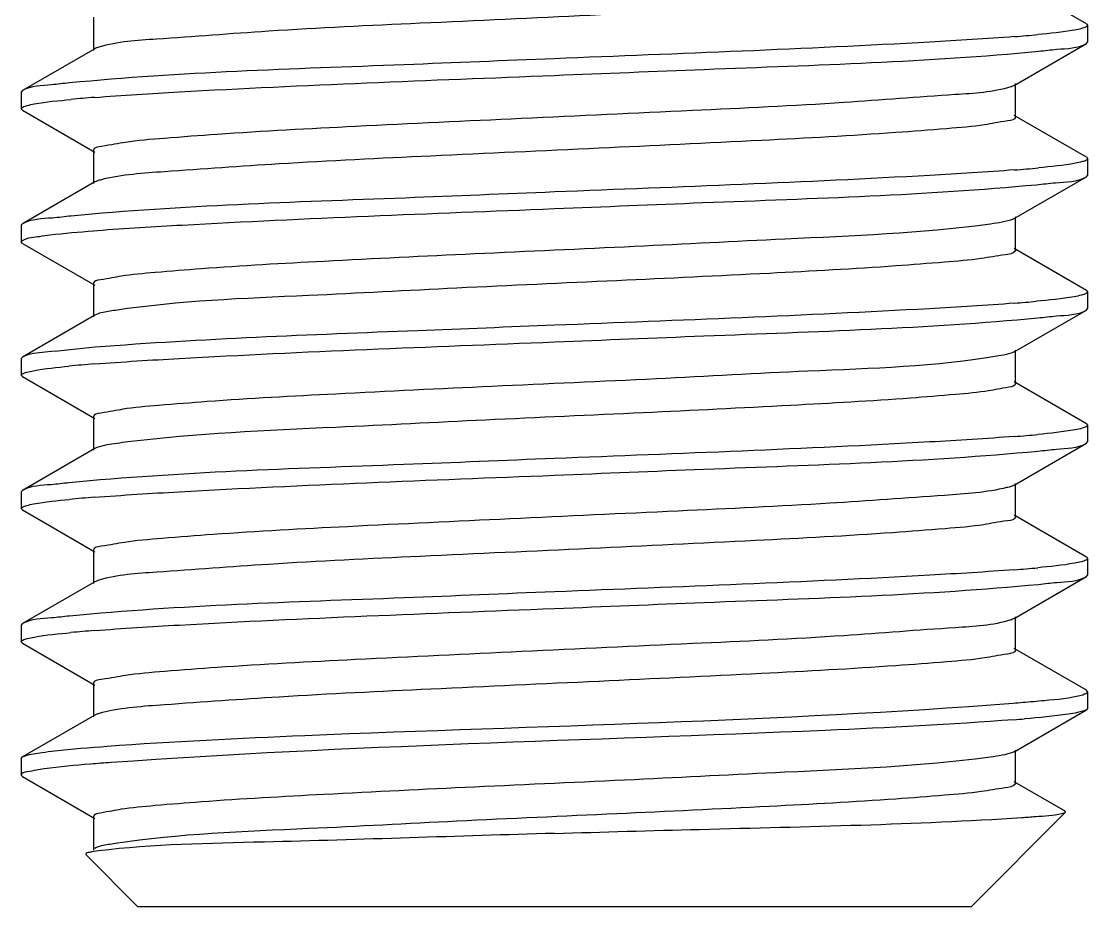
# Model space of a CAD drawing. Extents: x 1725261 to 1937680, y 860327 to 1571294.
# Drawn here: x 1824899.2 to 1825041.5, y 1234592.4 to 1234710.6 of the extents above; entities that cross this region are included whole.
import ezdxf

# ---------------------------------------------------------------- set-up
doc = ezdxf.new("R2010")
doc.units = 0
doc.header["$LTSCALE"] = 1000
doc.header["$MEASUREMENT"] = 0

msp = doc.modelspace()

# ---------------------------------------------------------------- linework, layer by layer
at = {"linetype": 'Continuous'}
for p, q in [((1825041.37, 1234710.3), (1825031.72, 1234715.89)), ((1824908.81, 1234711.21), (1824908.81, 1234706.77)), ((1825041.37, 1234710.3), (1825041.54, 1234710.1)), ((1825041.54, 1234710.1), (1825041.54, 1234707.88)), ((1825041.37, 1234707.68), (1825041.54, 1234707.88)), ((1824909.01, 1234706.99), (1824899.35, 1234701.4)), ((1825031.72, 1234702.09), (1825041.37, 1234707.68)), ((1825031.72, 1234702.09), (1825031.36, 1234701.94)), ((1825031.91, 1234697.87), (1825031.91, 1234702.32)), ((1824899.35, 1234701.4), (1824899.18, 1234701.2)), ((1824899.18, 1234701.2), (1824899.18, 1234698.98)), ((1824899.35, 1234698.79), (1824899.18, 1234698.98)), ((1824899.35, 1234698.79), (1824909.01, 1234693.19)), ((1825041.37, 1234692.5), (1825031.72, 1234698.09)), ((1824908.81, 1234693.42), (1824908.81, 1234688.97)), ((1825041.37, 1234692.5), (1825041.54, 1234692.31)), ((1825041.54, 1234692.31), (1825041.54, 1234690.08)), ((1825031.72, 1234684.3), (1825041.37, 1234689.89)), ((1825041.37, 1234689.89), (1825041.54, 1234690.08)), ((1824909.01, 1234689.2), (1824899.35, 1234683.6)), ((1824899.35, 1234683.6), (1824899.18, 1234683.41)), ((1825031.91, 1234680.07), (1825031.91, 1234684.52)), ((1824899.18, 1234683.41), (1824899.18, 1234681.19)), ((1824908.83, 1234682.68), (1824909.33, 1234682.72)), ((1824899.35, 1234680.99), (1824899.18, 1234681.19)), ((1824899.35, 1234680.99), (1824909.01, 1234675.4)), ((1825041.37, 1234674.71), (1825031.72, 1234680.3)), ((1824908.81, 1234675.62), (1824908.81, 1234671.18)), ((1825041.37, 1234674.71), (1825041.54, 1234674.51)), ((1825041.54, 1234674.51), (1825041.54, 1234672.29)), ((1825041.37, 1234672.09), (1825041.54, 1234672.29)), ((1824909.01, 1234671.4), (1824899.35, 1234665.81)), ((1825031.72, 1234666.5), (1825041.37, 1234672.09)), ((1825031.91, 1234662.28), (1825031.91, 1234666.73)), ((1824899.35, 1234665.81), (1824899.18, 1234665.61)), ((1824899.18, 1234665.61), (1824899.18, 1234663.39)), ((1824899.35, 1234663.2), (1824899.18, 1234663.39)), ((1824899.35, 1234663.2), (1824909.01, 1234657.6)), ((1825041.37, 1234656.91), (1825031.72, 1234662.5)), ((1824908.81, 1234657.83), (1824908.81, 1234653.38)), ((1825041.37, 1234656.91), (1825041.54, 1234656.72)), ((1825041.54, 1234656.72), (1825041.54, 1234654.49)), ((1824909.28, 1234653.73), (1824909.01, 1234653.61)), ((1825031.72, 1234648.71), (1825041.37, 1234654.3)), ((1825041.37, 1234654.3), (1825041.54, 1234654.49)), ((1824909.01, 1234653.61), (1824899.35, 1234648.01)), ((1824899.35, 1234648.01), (1824899.18, 1234647.82)), ((1825031.91, 1234644.48), (1825031.91, 1234648.93)), ((1824899.18, 1234647.82), (1824899.18, 1234645.6)), ((1824899.35, 1234645.4), (1824899.18, 1234645.6)), ((1824899.35, 1234645.4), (1824909.01, 1234639.81)), ((1825041.37, 1234639.12), (1825031.72, 1234644.71)), ((1824908.81, 1234640.03), (1824908.81, 1234635.59)), ((1825041.37, 1234639.12), (1825041.54, 1234638.92)), ((1825041.54, 1234638.92), (1825041.54, 1234636.7)), ((1825041.37, 1234636.5), (1825041.54, 1234636.7)), ((1824909.01, 1234635.81), (1824899.35, 1234630.22)), ((1825031.72, 1234630.91), (1825041.37, 1234636.5)), ((1825031.72, 1234630.91), (1825031.36, 1234630.76)), ((1825031.91, 1234626.69), (1825031.91, 1234631.14)), ((1824899.35, 1234630.22), (1824899.18, 1234630.02)), ((1824899.18, 1234630.02), (1824899.18, 1234627.8)), ((1824899.35, 1234627.61), (1824899.18, 1234627.8)), ((1824899.35, 1234627.61), (1824909.01, 1234622.01)), ((1825041.37, 1234621.32), (1825031.72, 1234626.91)), ((1824908.81, 1234622.24), (1824908.81, 1234617.79)), ((1825041.54, 1234621.13), (1825041.37, 1234621.32)), ((1825041.54, 1234621.13), (1825041.54, 1234618.9)), ((1825040.89, 1234620.74), (1825041.14, 1234620.83)), ((1825031.72, 1234613.12), (1825041.37, 1234618.71)), ((1825041.54, 1234618.9), (1825041.37, 1234618.71)), ((1824909.01, 1234618.02), (1824899.35, 1234612.42)), ((1824899.18, 1234612.23), (1824899.35, 1234612.42)), ((1825031.91, 1234608.89), (1825031.91, 1234613.34)), ((1824899.18, 1234612.23), (1824899.18, 1234610.01)), ((1824899.35, 1234609.81), (1824899.18, 1234610.01)), ((1824899.35, 1234609.81), (1824909.01, 1234604.22)), ((1825038.53, 1234605.17), (1825031.72, 1234609.12)), ((1824908.81, 1234604.44), (1824908.81, 1234600)), ((1825025.97, 1234592.43), (1825038.58, 1234605.04)), ((1825038.58, 1234605.04), (1825038.53, 1234605.17)), ((1824907.84, 1234599.54), (1824907.78, 1234599.4)), ((1824909.5, 1234599.88), (1824908.61, 1234599.75)), ((1824914.75, 1234592.43), (1824907.78, 1234599.4)), ((1825025.97, 1234592.43), (1824914.75, 1234592.43))]:
    msp.add_line(p, q, dxfattribs=at)
for centre, radius, start, end in [((1825016.06, 1234910.31), 202.32, 274.4572, 275.3373), ((1825030.02, 1234705.83), 4.11, 287.9093, 289.0439), ((1824924.59, 1234499.7), 201.39, 94.4567, 95.3502), ((1825016.28, 1234889.84), 199.64, 274.4562, 275.3757), ((1824912.19, 1234680.22), 9.56, 103.4604, 104.3304), ((1825015.69, 1234879.11), 206.72, 274.4595, 275.2732), ((1824924.07, 1234470.24), 195.24, 94.4466, 95.4486), ((1825016.1, 1234856.46), 201.86, 274.4571, 275.3431), ((1824924.19, 1234451.01), 196.68, 94.4521, 95.4224), ((1825016.06, 1234839.13), 202.32, 274.4572, 275.3373), ((1825030.02, 1234634.65), 4.11, 287.9093, 289.0439), ((1824924.59, 1234428.52), 201.39, 94.4567, 95.3502), ((1825012.26, 1234867.75), 248.89, 274.453, 274.76), ((1824912.19, 1234609.04), 9.56, 103.4604, 104.3304), ((1825012.75, 1234859.48), 242.82, 274.4686, 274.814)]:
    msp.add_arc(centre, radius, start, end, dxfattribs=at)
for points, knots in [([(1825031.91, 1234715.66), (1825031.91, 1234715.27), (1825029.81, 1234715.03), (1825027.25, 1234714.45), (1825021.81, 1234714.02), (1825011.84, 1234713.24), (1824995.92, 1234712.41), (1824974.92, 1234711.42), (1824953.25, 1234710.41), (1824933.91, 1234709.53), (1824919.68, 1234708.39), (1824912.02, 1234707.94), (1824909.55, 1234707.21)], [0, 0, 0, 0, 0.009703, 0.035887, 0.07813, 0.135078, 0.284815, 0.464601, 0.649729, 0.81476, 0.937049, 1, 1, 1, 1]), ([(1825040.72, 1234709.67), (1825040.41, 1234709.59), (1825038.48, 1234709.21), (1825036.52, 1234709.02), (1825034.88, 1234708.87)], [0, 0, 0, 0, 0.163341, 1, 1, 1, 1]), ([(1825041.54, 1234710.1), (1825041.54, 1234710), (1825041.2, 1234709.8), (1825040.93, 1234709.73), (1825040.72, 1234709.67)], [0, 0, 0, 0, 0.314295, 1, 1, 1, 1]), ([(1825031.78, 1234708.6), (1825028.01, 1234708.3), (1825007.55, 1234707.07), (1824987.06, 1234706.32), (1824970.36, 1234705.65)], [0, 0, 0, 0, 0.184553, 1, 1, 1, 1]), ([(1824909.55, 1234707.21), (1824909.45, 1234707.17), (1824909.26, 1234707.11), (1824909.08, 1234707.03), (1824909.01, 1234706.99)], [0, 0, 0, 0, 0.569522, 1, 1, 1, 1]), ([(1824970.36, 1234703.43), (1824977.02, 1234703.69), (1824998.57, 1234704.61), (1825020.15, 1234705.24), (1825034.99, 1234706.65)], [0, 0, 0, 0, 0.309073, 1, 1, 1, 1]), ([(1825034.99, 1234706.65), (1825035.8, 1234706.73), (1825037.91, 1234707.03), (1825040.21, 1234707.01), (1825041.37, 1234707.68)], [0, 0, 0, 0, 0.379133, 1, 1, 1, 1]), ([(1824970.36, 1234705.65), (1824963.68, 1234705.39), (1824942.09, 1234704.46), (1824920.46, 1234703.84), (1824905.61, 1234702.42)], [0, 0, 0, 0, 0.309586, 1, 1, 1, 1]), ([(1824905.61, 1234702.42), (1824904.81, 1234702.34), (1824902.75, 1234702.05), (1824900.49, 1234702.06), (1824899.35, 1234701.4)], [0, 0, 0, 0, 0.378727, 1, 1, 1, 1]), ([(1824908.94, 1234700.48), (1824912.71, 1234700.78), (1824933.17, 1234702.02), (1824953.66, 1234702.76), (1824970.36, 1234703.43)], [0, 0, 0, 0, 0.184541, 1, 1, 1, 1]), ([(1825031.29, 1234701.91), (1825028.9, 1234701.14), (1825021.34, 1234700.75), (1825007.24, 1234699.56), (1824987.91, 1234698.7), (1824966.17, 1234697.67), (1824945.07, 1234696.68), (1824929.05, 1234695.85), (1824918.99, 1234695.07), (1824913.51, 1234694.64), (1824910.93, 1234694.06), (1824908.82, 1234693.82), (1824908.82, 1234693.42)], [0, 0, 0, 0, 0.061098, 0.182334, 0.347135, 0.532706, 0.713328, 0.863975, 0.921317, 0.963856, 0.990226, 1, 1, 1, 1]), ([(1824899.18, 1234698.98), (1824899.18, 1234699.08), (1824899.51, 1234699.28), (1824899.77, 1234699.35), (1824899.97, 1234699.4)], [0, 0, 0, 0, 0.315177, 1, 1, 1, 1]), ([(1824899.97, 1234699.4), (1824900.28, 1234699.49), (1824902.21, 1234699.87), (1824904.17, 1234700.06), (1824905.81, 1234700.21)], [0, 0, 0, 0, 0.16229, 1, 1, 1, 1]), ([(1825031.91, 1234697.87), (1825031.91, 1234697.48), (1825029.87, 1234697.24), (1825027.37, 1234696.67), (1825022.06, 1234696.25), (1825012.31, 1234695.48), (1824996.71, 1234694.66), (1824976.05, 1234693.68), (1824954.58, 1234692.69), (1824935.22, 1234691.78), (1824920.62, 1234690.72), (1824912.68, 1234690.17), (1824909.96, 1234689.52)], [0, 0, 0, 0, 0.009517, 0.035128, 0.076492, 0.132277, 0.279305, 0.456588, 0.640385, 0.806077, 0.931494, 1, 1, 1, 1]), ([(1825041.54, 1234692.31), (1825041.54, 1234692.22), (1825041.26, 1234692.02), (1825041.02, 1234691.96), (1825040.83, 1234691.91)], [0, 0, 0, 0, 0.319254, 1, 1, 1, 1]), ([(1825031.79, 1234690.81), (1825028.02, 1234690.51), (1825007.56, 1234689.27), (1824987.07, 1234688.52), (1824970.36, 1234687.86)], [0, 0, 0, 0, 0.184509, 1, 1, 1, 1]), ([(1825040.83, 1234691.91), (1825040.53, 1234691.82), (1825038.6, 1234691.42), (1825036.64, 1234691.24), (1825034.99, 1234691.08)], [0, 0, 0, 0, 0.159053, 1, 1, 1, 1]), ([(1824909.82, 1234689.48), (1824909.66, 1234689.44), (1824909.38, 1234689.36), (1824909.11, 1234689.26), (1824909.01, 1234689.2)], [0, 0, 0, 0, 0.585672, 1, 1, 1, 1]), ([(1825034.69, 1234688.83), (1825035.54, 1234688.91), (1825037.75, 1234689.22), (1825040.16, 1234689.19), (1825041.37, 1234689.89)], [0, 0, 0, 0, 0.380051, 1, 1, 1, 1]), ([(1824970.36, 1234687.86), (1824963.72, 1234687.59), (1824942.19, 1234686.68), (1824920.64, 1234686.04), (1824905.81, 1234684.64)], [0, 0, 0, 0, 0.308784, 1, 1, 1, 1]), ([(1824970.36, 1234685.63), (1824976.97, 1234685.9), (1824998.41, 1234686.81), (1825019.9, 1234687.45), (1825034.69, 1234688.83)], [0, 0, 0, 0, 0.307895, 1, 1, 1, 1]), ([(1824909.33, 1234682.72), (1824913.11, 1234683.01), (1824933.44, 1234684.23), (1824953.8, 1234684.98), (1824970.36, 1234685.63)], [0, 0, 0, 0, 0.186017, 1, 1, 1, 1]), ([(1824905.81, 1234684.64), (1824904.99, 1234684.56), (1824902.85, 1234684.26), (1824900.52, 1234684.28), (1824899.35, 1234683.6)], [0, 0, 0, 0, 0.379378, 1, 1, 1, 1]), ([(1825028.2, 1234683.53), (1825019.23, 1234682.33), (1825003.46, 1234681.72), (1824980.63, 1234680.52), (1824960.09, 1234679.62), (1824940.86, 1234678.67), (1824926.54, 1234677.89), (1824917.68, 1234677.16), (1824912.91, 1234676.75), (1824910.64, 1234676.24), (1824908.81, 1234675.98), (1824908.81, 1234675.62)], [0, 0, 0, 0, 0.226556, 0.394464, 0.573122, 0.741029, 0.877994, 0.929534, 0.967621, 0.99116, 1, 1, 1, 1]), ([(1825031.72, 1234684.3), (1825031.57, 1234684.21), (1825030.42, 1234683.82), (1825029.22, 1234683.67), (1825028.2, 1234683.53)], [0, 0, 0, 0, 0.140461, 1, 1, 1, 1]), ([(1824901.64, 1234681.93), (1824902.09, 1234682), (1824904.48, 1234682.32), (1824906.88, 1234682.52), (1824908.83, 1234682.68)], [0, 0, 0, 0, 0.190958, 1, 1, 1, 1]), ([(1824899.18, 1234681.19), (1824899.18, 1234681.27), (1824900.02, 1234681.86), (1824900.86, 1234681.81), (1824901.64, 1234681.93)], [0, 0, 0, 0, 0.092798, 1, 1, 1, 1]), ([(1825031.86, 1234679.96), (1825031.56, 1234679.6), (1825029.83, 1234679.4), (1825026.83, 1234678.83), (1825021.88, 1234678.44), (1825012.5, 1234677.7), (1824997.89, 1234676.92), (1824978.36, 1234675.98), (1824957.85, 1234675.08), (1824935.54, 1234673.86), (1824920.28, 1234673.34), (1824911.75, 1234672.05)], [0, 0, 0, 0, 0.011937, 0.038615, 0.07957, 0.133598, 0.274096, 0.443272, 0.620779, 0.785256, 1, 1, 1, 1]), ([(1825031.91, 1234680.07), (1825031.91, 1234680.05), (1825031.9, 1234680.01), (1825031.88, 1234679.98), (1825031.86, 1234679.96)], [0, 0, 0, 0, 0.463467, 1, 1, 1, 1]), ([(1825040.71, 1234674.08), (1825040.39, 1234673.99), (1825038.4, 1234673.61), (1825036.38, 1234673.42), (1825034.69, 1234673.26)], [0, 0, 0, 0, 0.163149, 1, 1, 1, 1]), ([(1825041.54, 1234674.51), (1825041.54, 1234674.41), (1825041.2, 1234674.2), (1825040.92, 1234674.13), (1825040.71, 1234674.08)], [0, 0, 0, 0, 0.312916, 1, 1, 1, 1]), ([(1825031.77, 1234673.01), (1825027.99, 1234672.71), (1825007.54, 1234671.48), (1824987.06, 1234670.73), (1824970.36, 1234670.06)], [0, 0, 0, 0, 0.184619, 1, 1, 1, 1]), ([(1824911.75, 1234672.05), (1824911.42, 1234672), (1824910.51, 1234671.84), (1824909.54, 1234671.7), (1824909.01, 1234671.4)], [0, 0, 0, 0, 0.353551, 1, 1, 1, 1]), ([(1824970.36, 1234667.84), (1824977.01, 1234668.1), (1824998.52, 1234669.02), (1825020.07, 1234669.66), (1825034.89, 1234671.05)], [0, 0, 0, 0, 0.308711, 1, 1, 1, 1]), ([(1825034.89, 1234671.05), (1825035.72, 1234671.13), (1825037.86, 1234671.43), (1825040.2, 1234671.41), (1825041.37, 1234672.09)], [0, 0, 0, 0, 0.379419, 1, 1, 1, 1]), ([(1824970.36, 1234670.06), (1824964.27, 1234669.82), (1824943.82, 1234668.98), (1824923.36, 1234668.25), (1824909.03, 1234667.12)], [0, 0, 0, 0, 0.297814, 1, 1, 1, 1]), ([(1824909.03, 1234667.12), (1824906.81, 1234666.95), (1824903.65, 1234666.51), (1824900.25, 1234666.32), (1824899.35, 1234665.81)], [0, 0, 0, 0, 0.683777, 1, 1, 1, 1]), ([(1824908.94, 1234664.89), (1824912.71, 1234665.19), (1824933.17, 1234666.43), (1824953.66, 1234667.17), (1824970.36, 1234667.84)], [0, 0, 0, 0, 0.184504, 1, 1, 1, 1]), ([(1825031.71, 1234666.5), (1825031.48, 1234666.37), (1825030.79, 1234666.17), (1825030.1, 1234666.03), (1825029.66, 1234665.96)], [0, 0, 0, 0, 0.374139, 1, 1, 1, 1]), ([(1825029.66, 1234665.96), (1825021.26, 1234664.52), (1825005.93, 1234664.12), (1824983.41, 1234662.83), (1824962.37, 1234661.93), (1824942.42, 1234660.96), (1824927.47, 1234660.16), (1824918.16, 1234659.41), (1824913.13, 1234658.99), (1824910.75, 1234658.45), (1824908.81, 1234658.2), (1824908.82, 1234657.83)], [0, 0, 0, 0, 0.210773, 0.377666, 0.558838, 0.731273, 0.873076, 0.926648, 0.966309, 0.990838, 1, 1, 1, 1]), ([(1824899.18, 1234663.39), (1824899.18, 1234663.48), (1824899.47, 1234663.68), (1824899.72, 1234663.74), (1824899.91, 1234663.8)], [0, 0, 0, 0, 0.319044, 1, 1, 1, 1]), ([(1824899.91, 1234663.8), (1824900.2, 1234663.88), (1824902.06, 1234664.26), (1824903.95, 1234664.44), (1824905.54, 1234664.6)], [0, 0, 0, 0, 0.160861, 1, 1, 1, 1]), ([(1825031.91, 1234662.28), (1825031.91, 1234661.93), (1825030.15, 1234661.67), (1825027.93, 1234661.17), (1825023.29, 1234660.76), (1825014.64, 1234660.05), (1825000.65, 1234659.27), (1824981.77, 1234658.34), (1824961.5, 1234657.44), (1824938.56, 1234656.27), (1824922.6, 1234655.6), (1824913.39, 1234654.48)], [0, 0, 0, 0, 0.008683, 0.031763, 0.069103, 0.119686, 0.254361, 0.420111, 0.597552, 0.765912, 1, 1, 1, 1]), ([(1825041.54, 1234656.72), (1825041.54, 1234656.63), (1825041.25, 1234656.43), (1825041, 1234656.36), (1825040.81, 1234656.31)], [0, 0, 0, 0, 0.318137, 1, 1, 1, 1]), ([(1825031.78, 1234655.22), (1825028.01, 1234654.92), (1825007.55, 1234653.68), (1824987.06, 1234652.93), (1824970.36, 1234652.27)], [0, 0, 0, 0, 0.184538, 1, 1, 1, 1]), ([(1825040.81, 1234656.31), (1825040.51, 1234656.23), (1825038.55, 1234655.83), (1825036.56, 1234655.64), (1825034.89, 1234655.48)], [0, 0, 0, 0, 0.159502, 1, 1, 1, 1]), ([(1824913.39, 1234654.48), (1824912.91, 1234654.42), (1824911.54, 1234654.23), (1824910.14, 1234654.05), (1824909.28, 1234653.73)], [0, 0, 0, 0, 0.341642, 1, 1, 1, 1]), ([(1825034.88, 1234653.26), (1825035.71, 1234653.34), (1825037.85, 1234653.64), (1825040.2, 1234653.61), (1825041.37, 1234654.3)], [0, 0, 0, 0, 0.379512, 1, 1, 1, 1]), ([(1824970.36, 1234652.27), (1824963.66, 1234652), (1824942.05, 1234651.08), (1824920.4, 1234650.46), (1824905.54, 1234649.03)], [0, 0, 0, 0, 0.309919, 1, 1, 1, 1]), ([(1824970.36, 1234650.04), (1824977, 1234650.31), (1824998.51, 1234651.23), (1825020.06, 1234651.86), (1825034.88, 1234653.26)], [0, 0, 0, 0, 0.308641, 1, 1, 1, 1]), ([(1824908.93, 1234647.09), (1824912.7, 1234647.39), (1824933.17, 1234648.63), (1824953.66, 1234649.38), (1824970.36, 1234650.04)], [0, 0, 0, 0, 0.184493, 1, 1, 1, 1]), ([(1824905.54, 1234649.03), (1824904.75, 1234648.95), (1824902.71, 1234648.66), (1824900.48, 1234648.67), (1824899.35, 1234648.01)], [0, 0, 0, 0, 0.378482, 1, 1, 1, 1]), ([(1825030.76, 1234648.38), (1825028.04, 1234647.73), (1825020.1, 1234647.18), (1825005.49, 1234646.12), (1824986.13, 1234645.22), (1824964.66, 1234644.23), (1824944.01, 1234643.25), (1824928.41, 1234642.43), (1824918.66, 1234641.65), (1824913.36, 1234641.23), (1824910.86, 1234640.67), (1824908.82, 1234640.42), (1824908.82, 1234640.03)], [0, 0, 0, 0, 0.068576, 0.194029, 0.359725, 0.543506, 0.720761, 0.867753, 0.923531, 0.964877, 0.99049, 1, 1, 1, 1]), ([(1825031.71, 1234648.71), (1825031.6, 1234648.64), (1825031.28, 1234648.52), (1825030.95, 1234648.43), (1825030.76, 1234648.38)], [0, 0, 0, 0, 0.406881, 1, 1, 1, 1]), ([(1824899.91, 1234646), (1824900.21, 1234646.08), (1824902.09, 1234646.47), (1824904.01, 1234646.65), (1824905.61, 1234646.81)], [0, 0, 0, 0, 0.160696, 1, 1, 1, 1]), ([(1824899.18, 1234645.6), (1824899.18, 1234645.69), (1824899.48, 1234645.88), (1824899.73, 1234645.95), (1824899.91, 1234646)], [0, 0, 0, 0, 0.318595, 1, 1, 1, 1]), ([(1825031.91, 1234644.48), (1825031.91, 1234644.09), (1825029.81, 1234643.85), (1825027.25, 1234643.27), (1825021.81, 1234642.84), (1825011.84, 1234642.06), (1824995.92, 1234641.23), (1824974.92, 1234640.24), (1824953.25, 1234639.23), (1824933.91, 1234638.35), (1824919.68, 1234637.21), (1824912.02, 1234636.76), (1824909.55, 1234636.03)], [0, 0, 0, 0, 0.009703, 0.035887, 0.07813, 0.135078, 0.284815, 0.464601, 0.649729, 0.81476, 0.937049, 1, 1, 1, 1]), ([(1825040.72, 1234638.49), (1825040.41, 1234638.41), (1825038.48, 1234638.03), (1825036.52, 1234637.84), (1825034.88, 1234637.69)], [0, 0, 0, 0, 0.163341, 1, 1, 1, 1]), ([(1825041.54, 1234638.92), (1825041.54, 1234638.82), (1825041.2, 1234638.62), (1825040.93, 1234638.55), (1825040.72, 1234638.49)], [0, 0, 0, 0, 0.314295, 1, 1, 1, 1]), ([(1825031.78, 1234637.42), (1825028.01, 1234637.13), (1825007.55, 1234635.89), (1824987.06, 1234635.14), (1824970.36, 1234634.47)], [0, 0, 0, 0, 0.184553, 1, 1, 1, 1]), ([(1824909.55, 1234636.03), (1824909.45, 1234635.99), (1824909.26, 1234635.93), (1824909.08, 1234635.85), (1824909.01, 1234635.81)], [0, 0, 0, 0, 0.569522, 1, 1, 1, 1]), ([(1824970.36, 1234632.25), (1824977.02, 1234632.51), (1824998.57, 1234633.43), (1825020.15, 1234634.06), (1825034.99, 1234635.47)], [0, 0, 0, 0, 0.309073, 1, 1, 1, 1]), ([(1825034.99, 1234635.47), (1825035.8, 1234635.55), (1825037.91, 1234635.85), (1825040.21, 1234635.83), (1825041.37, 1234636.5)], [0, 0, 0, 0, 0.379133, 1, 1, 1, 1]), ([(1824970.36, 1234634.47), (1824963.68, 1234634.21), (1824942.09, 1234633.28), (1824920.46, 1234632.66), (1824905.61, 1234631.24)], [0, 0, 0, 0, 0.309586, 1, 1, 1, 1]), ([(1824905.61, 1234631.24), (1824904.81, 1234631.16), (1824902.75, 1234630.87), (1824900.49, 1234630.88), (1824899.35, 1234630.22)], [0, 0, 0, 0, 0.378727, 1, 1, 1, 1]), ([(1824908.94, 1234629.3), (1824912.71, 1234629.6), (1824933.17, 1234630.84), (1824953.66, 1234631.58), (1824970.36, 1234632.25)], [0, 0, 0, 0, 0.184541, 1, 1, 1, 1]), ([(1825031.29, 1234630.73), (1825028.9, 1234629.96), (1825021.34, 1234629.57), (1825007.24, 1234628.38), (1824987.91, 1234627.52), (1824966.17, 1234626.5), (1824945.07, 1234625.5), (1824929.05, 1234624.67), (1824918.99, 1234623.89), (1824913.51, 1234623.46), (1824910.93, 1234622.88), (1824908.82, 1234622.64), (1824908.82, 1234622.24)], [0, 0, 0, 0, 0.061098, 0.182334, 0.347135, 0.532706, 0.713328, 0.863975, 0.921317, 0.963856, 0.990226, 1, 1, 1, 1]), ([(1824899.18, 1234627.8), (1824899.18, 1234627.9), (1824899.51, 1234628.1), (1824899.77, 1234628.17), (1824899.97, 1234628.22)], [0, 0, 0, 0, 0.315177, 1, 1, 1, 1]), ([(1824899.97, 1234628.22), (1824900.28, 1234628.31), (1824902.21, 1234628.69), (1824904.17, 1234628.88), (1824905.81, 1234629.03)], [0, 0, 0, 0, 0.16229, 1, 1, 1, 1]), ([(1825031.91, 1234626.69), (1825031.91, 1234626.3), (1825029.87, 1234626.06), (1825027.37, 1234625.49), (1825022.06, 1234625.07), (1825012.31, 1234624.3), (1824996.71, 1234623.48), (1824976.05, 1234622.5), (1824954.58, 1234621.51), (1824935.22, 1234620.6), (1824920.62, 1234619.54), (1824912.68, 1234618.99), (1824909.96, 1234618.34)], [0, 0, 0, 0, 0.009517, 0.035128, 0.076492, 0.132277, 0.279305, 0.456588, 0.640385, 0.806077, 0.931494, 1, 1, 1, 1]), ([(1825041.14, 1234620.83), (1825041.25, 1234620.87), (1825041.4, 1234620.92), (1825041.54, 1234621.07), (1825041.54, 1234621.13)], [0, 0, 0, 0, 0.649818, 1, 1, 1, 1]), ([(1824910.66, 1234613.86), (1824919.44, 1234614.5), (1824959.75, 1234616.47), (1825000.13, 1234617.16), (1825031.58, 1234619.61)], [0, 0, 0, 0, 0.218132, 1, 1, 1, 1]), ([(1825032.91, 1234619.72), (1825033.85, 1234619.8), (1825036.51, 1234620.06), (1825039.22, 1234620.25), (1825040.89, 1234620.74)], [0, 0, 0, 0, 0.350995, 1, 1, 1, 1]), ([(1824909.82, 1234618.3), (1824909.66, 1234618.26), (1824909.38, 1234618.18), (1824909.11, 1234618.08), (1824909.01, 1234618.02)], [0, 0, 0, 0, 0.585672, 1, 1, 1, 1]), ([(1825040.17, 1234618.35), (1825039.77, 1234618.26), (1825037.43, 1234617.88), (1825035.07, 1234617.68), (1825033.12, 1234617.51)], [0, 0, 0, 0, 0.173481, 1, 1, 1, 1]), ([(1825041.37, 1234618.71), (1825041.23, 1234618.63), (1825040.83, 1234618.49), (1825040.42, 1234618.4), (1825040.17, 1234618.35)], [0, 0, 0, 0, 0.390582, 1, 1, 1, 1]), ([(1825031.67, 1234617.39), (1825023.29, 1234616.74), (1824983.12, 1234614.76), (1824942.9, 1234613.95), (1824911.17, 1234611.67)], [0, 0, 0, 0, 0.208808, 1, 1, 1, 1]), ([(1824901.96, 1234613.02), (1824902.51, 1234613.1), (1824905.4, 1234613.46), (1824908.3, 1234613.69), (1824910.66, 1234613.86)], [0, 0, 0, 0, 0.189241, 1, 1, 1, 1]), ([(1824899.35, 1234612.42), (1824899.46, 1234612.49), (1824900.31, 1234612.8), (1824901.2, 1234612.91), (1824901.96, 1234613.02)], [0, 0, 0, 0, 0.144741, 1, 1, 1, 1]), ([(1825028.2, 1234612.35), (1825019.23, 1234611.15), (1825003.46, 1234610.54), (1824980.63, 1234609.34), (1824960.09, 1234608.44), (1824940.86, 1234607.49), (1824926.54, 1234606.71), (1824917.68, 1234605.98), (1824912.91, 1234605.57), (1824910.64, 1234605.06), (1824908.81, 1234604.8), (1824908.81, 1234604.44)], [0, 0, 0, 0, 0.226556, 0.394464, 0.573122, 0.741029, 0.877994, 0.929534, 0.967621, 0.99116, 1, 1, 1, 1]), ([(1825031.72, 1234613.12), (1825031.57, 1234613.03), (1825030.42, 1234612.64), (1825029.22, 1234612.49), (1825028.2, 1234612.35)], [0, 0, 0, 0, 0.140461, 1, 1, 1, 1]), ([(1824911.17, 1234611.67), (1824910.25, 1234611.61), (1824907.27, 1234611.38), (1824904.3, 1234611.12), (1824902.24, 1234610.84)], [0, 0, 0, 0, 0.307232, 1, 1, 1, 1]), ([(1824902.24, 1234610.84), (1824901.48, 1234610.73), (1824900.69, 1234610.53), (1824899.18, 1234610.3), (1824899.18, 1234610.01)], [0, 0, 0, 0, 0.726573, 1, 1, 1, 1]), ([(1825031.86, 1234608.78), (1825031.56, 1234608.42), (1825029.83, 1234608.22), (1825026.83, 1234607.65), (1825021.88, 1234607.26), (1825012.5, 1234606.52), (1824997.89, 1234605.74), (1824978.36, 1234604.8), (1824957.85, 1234603.9), (1824935.54, 1234602.68), (1824920.28, 1234602.16), (1824911.75, 1234600.87)], [0, 0, 0, 0, 0.011937, 0.038615, 0.07957, 0.133598, 0.274096, 0.443272, 0.620779, 0.785256, 1, 1, 1, 1]), ([(1825031.91, 1234608.89), (1825031.91, 1234608.87), (1825031.9, 1234608.83), (1825031.88, 1234608.8), (1825031.86, 1234608.78)], [0, 0, 0, 0, 0.463467, 1, 1, 1, 1]), ([(1824970.36, 1234602.22), (1824976.82, 1234602.4), (1824997.62, 1234603.01), (1825018.44, 1234603.4), (1825032.76, 1234604.34)], [0, 0, 0, 0, 0.310462, 1, 1, 1, 1]), ([(1825032.76, 1234604.34), (1825033.37, 1234604.38), (1825035.15, 1234604.52), (1825036.94, 1234604.62), (1825038.07, 1234604.87)], [0, 0, 0, 0, 0.347295, 1, 1, 1, 1]), ([(1825038.07, 1234604.87), (1825038.19, 1234604.89), (1825038.36, 1234604.93), (1825038.54, 1234605), (1825038.58, 1234605.04)], [0, 0, 0, 0, 0.644165, 1, 1, 1, 1]), ([(1824970.36, 1234602.22), (1824957.45, 1234601.87), (1824937.18, 1234601.08), (1824916.83, 1234600.77), (1824909.5, 1234599.88)], [0, 0, 0, 0, 0.636179, 1, 1, 1, 1]), ([(1824908.61, 1234599.75), (1824908.45, 1234599.72), (1824908.19, 1234599.67), (1824907.92, 1234599.59), (1824907.84, 1234599.54)], [0, 0, 0, 0, 0.624047, 1, 1, 1, 1]), ([(1824911.75, 1234600.87), (1824911.42, 1234600.83), (1824910.51, 1234600.66), (1824909.54, 1234600.52), (1824909.01, 1234600.22)], [0, 0, 0, 0, 0.353551, 1, 1, 1, 1])]:
    msp.add_open_spline(points, degree=3, knots=knots, dxfattribs=at)

doc.saveas('drawing.dxf')
